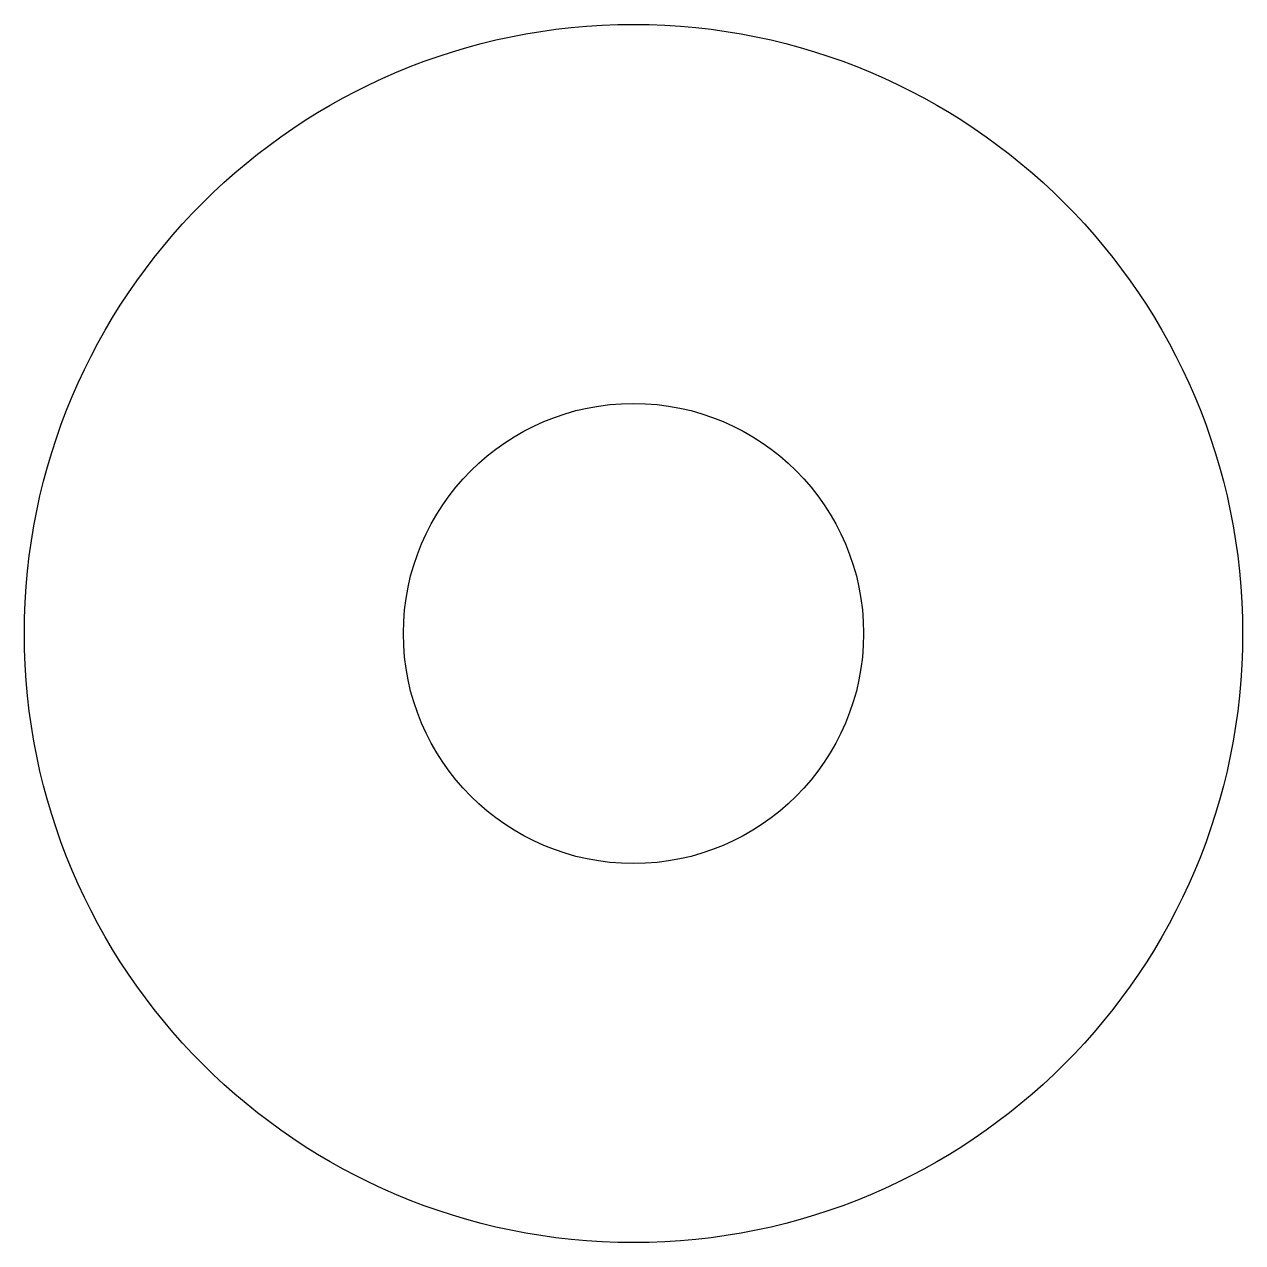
# Model space of a CAD drawing. Header units: millimetres. Extents: x 0 to 9, y 0 to 9.
import ezdxf

# ---------------------------------------------------------------- set-up
doc = ezdxf.new("R2010")
doc.units = ezdxf.units.MM
doc.layers.add('CUT', color=1, linetype='Continuous')

msp = doc.modelspace()

# ---------------------------------------------------------------- linework, layer by layer
at = {"layer": 'CUT'}
for radius in [4.5, 1.7]:
    msp.add_circle((4.5, 4.5), radius, dxfattribs=at)

doc.saveas('drawing.dxf')
